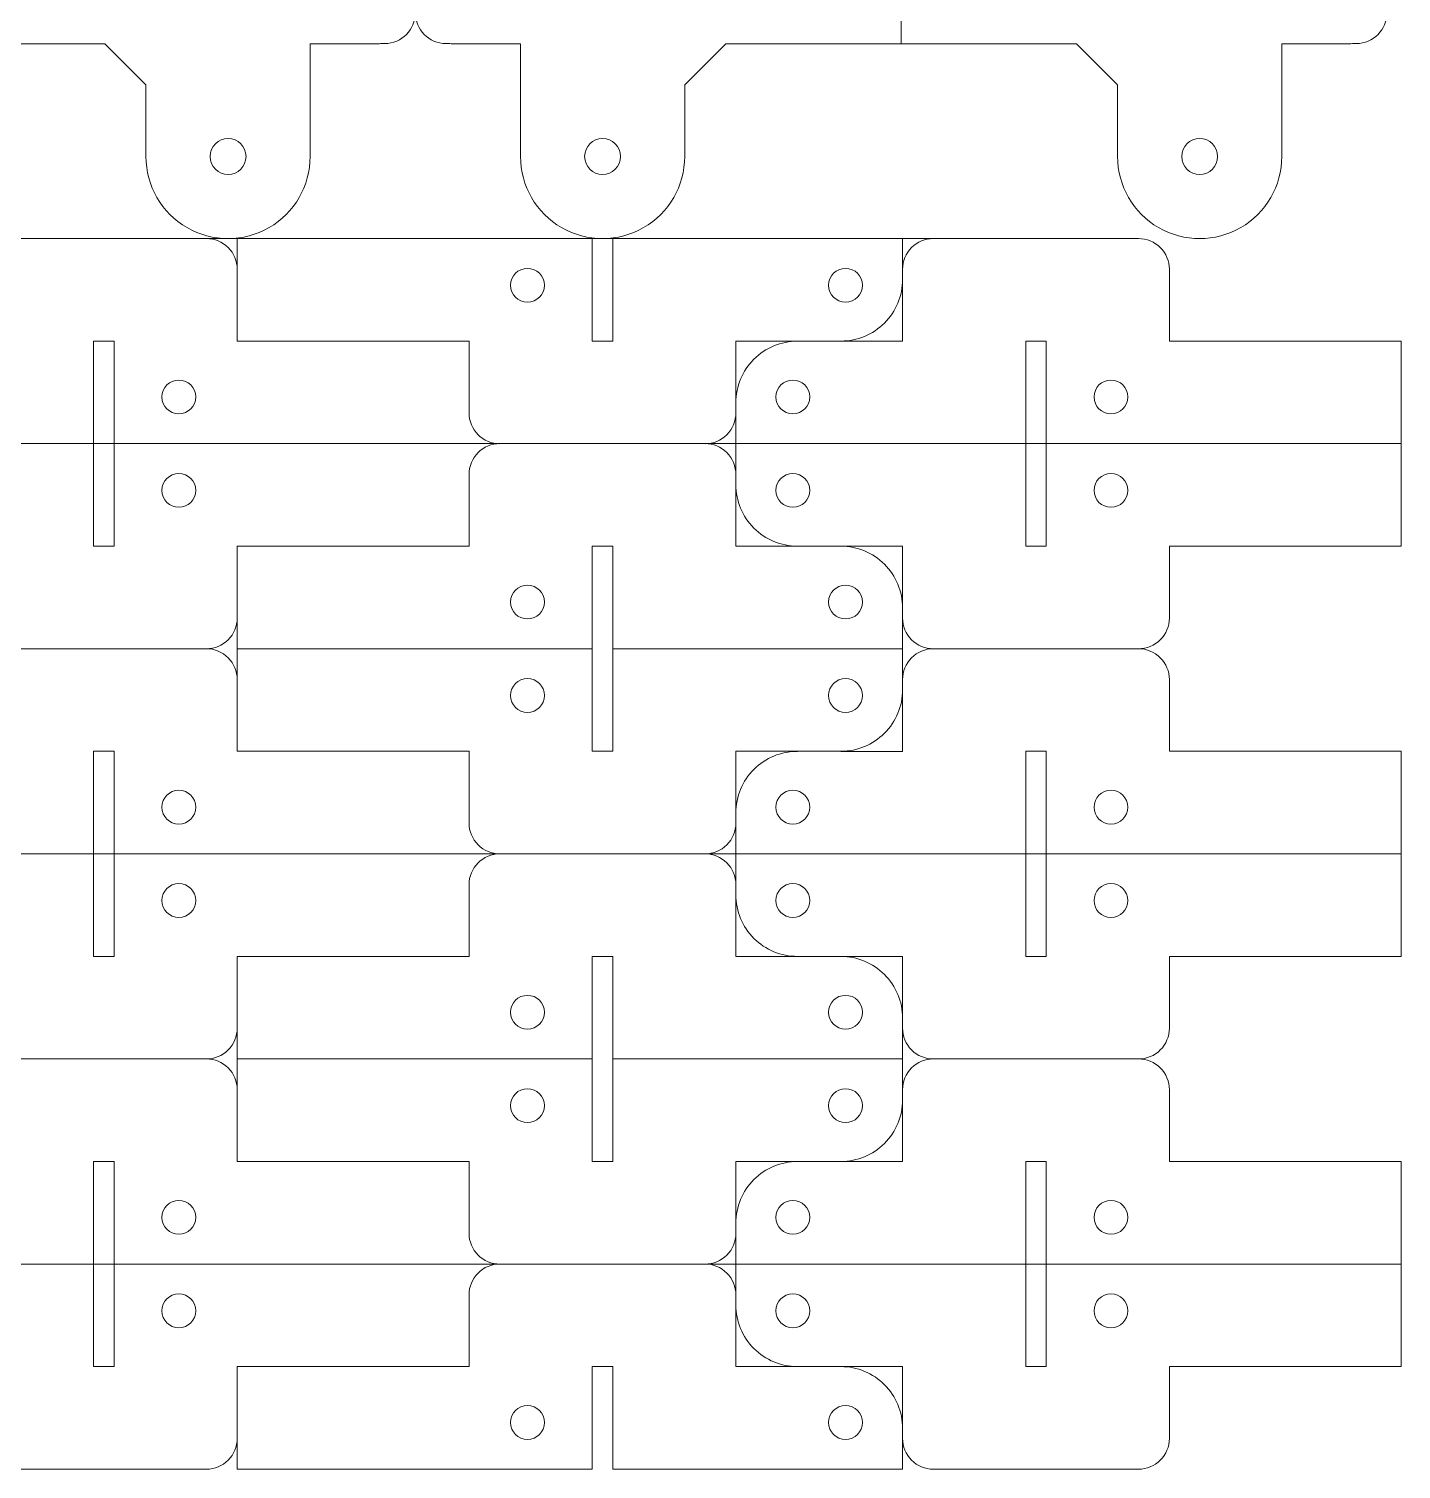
# Model space of a CAD drawing. Header units: millimetres. Extents: x -300 to 287, y -145 to 141.
# Drawn here: x 135.9 to 269.6, y -145 to -4.5 of the extents above; entities that cross this region are included whole.
import ezdxf

# ---------------------------------------------------------------- set-up
doc = ezdxf.new("R2010")
doc.units = ezdxf.units.MM
doc.header["$MEASUREMENT"] = 0
doc.layers.add('Layer 1', color=7, linetype='Continuous')

msp = doc.modelspace()

# ---------------------------------------------------------------- linework, layer by layer
at = {"layer": 'Layer 1', "lineweight": 9}
for points in [[(195.575, 4.0377), (220.9185, 4.0377), (220.9185, -5.9623), (203.825, -5.9623), (199.825, -9.9623), (199.825, -16.9623)], [(126.2315, -5.9623), (143.325, -5.9623), (147.325, -9.9623), (147.325, -16.9623)], [(220.9184, -5.9623), (238.0119, -5.9623), (242.0119, -9.9623), (242.0119, -16.9623)], [(264.7556, -5.9623), (258.0119, -5.9623), (258.0119, -16.9623), (258.0119, -5.9623)], [(-275.382, -41.9623), (-275.382, -34.9623), (-297.9755, -34.9623), (-297.9755, -24.9659), (244.0537, -24.9595)], [(178.809, -41.9623), (178.809, -34.9623), (178.809, -34.9595), (156.2155, -34.9595), (156.2155, -34.9623), (156.2155, -24.9659)], [(190.809, -24.9623), (190.809, -34.9596), (192.809, -34.9596), (192.809, -24.9621)], [(221.0536, -28.9569), (221.0536, -24.9592)], [(247.0537, -27.9595), (247.0537, -34.9595), (269.6472, -34.9595), (269.6472, -54.9613), (247.0537, -54.9613), (247.0537, -61.9613)], [(144.2155, -44.9595), (144.2155, -44.9613), (144.2155, -54.9586), (142.2155, -54.9586), (142.2155, -44.9611), (142.2155, -44.9597), (142.2155, -34.9622), (144.2155, -34.9622), (144.2155, -44.9595)], [(204.809, -41.9623), (204.809, -34.9569), (215.0536, -34.9569)], [(235.0537, -44.9595), (235.0537, -44.9613), (235.0537, -54.9586), (233.0537, -54.9586), (233.0537, -44.9611), (233.0537, -44.9597), (233.0537, -34.9622), (235.0537, -34.9622), (235.0537, -44.9595)], [(-272.382, -44.9585), (269.6472, -44.9585)], [(181.809, -44.9585), (181.809, -44.9623)], [(201.809, -44.9585), (201.809, -44.9623)], [(192.809, -64.9583), (192.809, -74.9558), (190.809, -74.9558), (190.809, -64.9585), (156.2155, -64.9549), (156.2155, -54.9585), (156.2155, -54.9613), (178.809, -54.9613), (178.809, -54.9585), (178.809, -47.9585)], [(215.0536, -54.9639), (204.809, -54.9639), (204.809, -47.9585)], [(190.809, -64.9585), (190.809, -54.9612), (192.809, -54.9612), (192.809, -64.9587), (221.0536, -64.9616), (221.0536, -60.9639)], [(221.0537, -61.9613), (221.0537, -54.9559), (215.0536, -54.9559)], [(133.2155, -64.9613), (153.2155, -64.9613)], [(178.809, -81.9585), (178.809, -74.9585), (178.809, -74.9557), (156.2155, -74.9557), (156.2155, -74.9585), (156.2155, -64.9621)], [(221.0536, -68.9531), (221.0536, -64.9554)], [(244.0537, -64.9613), (224.0537, -64.9613)], [(247.0537, -67.9557), (247.0537, -74.9557), (269.6472, -74.9557), (269.6472, -94.9575), (247.0537, -94.9575), (247.0537, -101.9575)], [(144.2155, -84.9557), (144.2155, -84.9575), (144.2155, -94.9548), (142.2155, -94.9548), (142.2155, -84.9573), (142.2155, -84.9559), (142.2155, -74.9584), (144.2155, -74.9584), (144.2155, -84.9557)], [(204.809, -81.9585), (204.809, -74.9531), (215.0536, -74.9531)], [(235.0537, -84.9557), (235.0537, -84.9575), (235.0537, -94.9548), (233.0537, -94.9548), (233.0537, -84.9573), (233.0537, -84.9559), (233.0537, -74.9584), (235.0537, -74.9584), (235.0537, -84.9557)], [(-272.382, -84.9547), (269.6472, -84.9547)], [(181.809, -84.9547), (181.809, -84.9585)], [(201.809, -84.9547), (201.809, -84.9585)], [(192.809, -104.9545), (192.809, -114.952), (190.809, -114.952), (190.809, -104.9547), (156.2155, -104.9511), (156.2155, -94.9547), (156.2155, -94.9575), (178.809, -94.9575), (178.809, -94.9547), (178.809, -87.9547)], [(215.0536, -94.9601), (204.809, -94.9601), (204.809, -87.9547)], [(190.809, -104.9547), (190.809, -94.9574), (192.809, -94.9574), (192.809, -104.9549), (221.0536, -104.9578), (221.0536, -100.9601)], [(221.0537, -101.9575), (221.0537, -94.9521), (215.0536, -94.9521)], [(133.2155, -104.9575), (153.2155, -104.9575)], [(178.809, -121.9547), (178.809, -114.9547), (178.809, -114.9519), (156.2155, -114.9519), (156.2155, -114.9547), (156.2155, -104.9583)], [(221.0536, -104.9516), (221.0536, -108.9493)], [(244.0537, -104.9575), (224.0537, -104.9575)], [(247.0537, -107.9519), (247.0537, -114.9519), (269.6472, -114.9519), (269.6472, -134.9537), (247.0537, -134.9537), (247.0537, -141.9537)], [(144.2155, -124.9519), (144.2155, -124.9537), (144.2155, -134.951), (142.2155, -134.951), (142.2155, -124.9535), (142.2155, -124.9521), (142.2155, -114.9546), (144.2155, -114.9546), (144.2155, -124.9519)], [(215.0536, -114.9493), (204.809, -114.9493), (204.809, -121.9547)], [(235.0537, -124.9519), (235.0537, -124.9537), (235.0537, -134.951), (233.0537, -134.951), (233.0537, -124.9535), (233.0537, -124.9521), (233.0537, -114.9546), (235.0537, -114.9546), (235.0537, -124.9519)], [(269.6472, -124.9509), (-272.382, -124.9509)], [(181.809, -124.9509), (181.809, -124.9547)], [(201.809, -124.9547), (201.809, -124.9509)], [(221.0536, -140.9563), (221.0536, -144.954), (192.809, -144.9511), (192.809, -134.9536), (190.809, -134.9536), (190.809, -144.9509), (156.2155, -144.9473), (156.2155, -134.9509), (156.2155, -134.9537), (178.809, -134.9537), (178.809, -134.9509), (178.809, -127.9509)], [(204.809, -127.9509), (204.809, -134.9563), (215.0536, -134.9563)], [(221.0537, -141.9537), (221.0537, -134.9483), (215.0536, -134.9483)], [(133.2155, -144.9537), (153.2155, -144.9537)], [(244.0537, -144.9537), (224.0537, -144.9537)]]:
    msp.add_lwpolyline(points, dxfattribs=at)
at = {"layer": 'Layer 1', "color": 240, "lineweight": 9}
for points in [[(170.0687, -5.9623), (163.325, -5.9623), (163.325, -16.9623), (163.325, -5.9623)], [(183.825, -5.9623), (183.825, -16.9623), (183.825, -5.9623), (177.0813, -5.9623)], [(215.0536, -34.9649), (221.0537, -34.9649), (221.0537, -27.9595)], [(204.8091, -47.9585), (204.8091, -44.9582), (204.8091, -44.9626), (204.8091, -41.9623)], [(215.0536, -74.9611), (221.0537, -74.9611), (221.0537, -67.9557)], [(204.8091, -87.9547), (204.8091, -84.9544), (204.8091, -84.9588), (204.8091, -81.9585)], [(215.0536, -114.9573), (221.0537, -114.9573), (221.0537, -107.9519)], [(204.8091, -127.9509), (204.8091, -124.9506), (204.8091, -124.955), (204.8091, -121.9547)]]:
    msp.add_lwpolyline(points, dxfattribs=at)
for points, knots in [([(177.0813, -5.9623), (176.9054, -5.9517), (176.7292, -5.9457), (176.553, -5.9444), (174.9048, -5.9324), (173.575, -4.5928), (173.575, -2.9445), (173.575, -4.5928), (172.2452, -5.9324), (170.597, -5.9444), (170.4208, -5.9457), (170.2446, -5.9517), (170.0687, -5.9623)], [0, 0, 0, 0, 1, 1, 1, 2, 2, 2, 3, 3, 3, 4, 4, 4, 4]), ([(155.325, -15.2123), (154.3585, -15.2123), (153.575, -15.9958), (153.575, -16.9623), (153.575, -17.9288), (154.3585, -18.7123), (155.325, -18.7123), (156.2915, -18.7123), (157.075, -17.9288), (157.075, -16.9623), (157.075, -15.9958), (156.2915, -15.2123), (155.325, -15.2123)], [0, 0, 0, 0, 1, 1, 1, 2, 2, 2, 3, 3, 3, 4, 4, 4, 4]), ([(191.825, -15.2123), (192.7915, -15.2123), (193.575, -15.9958), (193.575, -16.9623), (193.575, -17.9288), (192.7915, -18.7123), (191.825, -18.7123), (190.8585, -18.7123), (190.075, -17.9288), (190.075, -16.9623), (190.075, -15.9958), (190.8585, -15.2123), (191.825, -15.2123)], [0, 0, 0, 0, 1, 1, 1, 2, 2, 2, 3, 3, 3, 4, 4, 4, 4]), ([(250.0119, -15.2123), (249.0454, -15.2123), (248.2619, -15.9958), (248.2619, -16.9623), (248.2619, -17.9288), (249.0454, -18.7123), (250.0119, -18.7123), (250.9784, -18.7123), (251.7619, -17.9288), (251.7619, -16.9623), (251.7619, -15.9958), (250.9784, -15.2123), (250.0119, -15.2123)], [0, 0, 0, 0, 1, 1, 1, 2, 2, 2, 3, 3, 3, 4, 4, 4, 4]), ([(153.2155, -24.9595), (154.0112, -24.9595), (154.7742, -25.2755), (155.3368, -25.8382), (155.8994, -26.4008), (156.2155, -27.1638), (156.2155, -27.9595)], [0, 0, 0, 0, 1, 1, 1, 2, 2, 2, 2]), ([(221.0537, -27.9595), (221.0537, -27.1638), (221.3698, -26.4008), (221.9324, -25.8382), (222.495, -25.2755), (223.2581, -24.9595), (224.0537, -24.9595)], [0, 0, 0, 0, 1, 1, 1, 2, 2, 2, 2]), ([(184.4998, -27.8662), (185.411, -27.8662), (186.1498, -28.6049), (186.1498, -29.5162), (186.1498, -30.4274), (185.411, -31.1662), (184.4998, -31.1662), (183.5885, -31.1662), (182.8498, -30.4274), (182.8498, -29.5162), (182.8498, -28.6049), (183.5885, -27.8662), (184.4998, -27.8662)], [0, 0, 0, 0, 1, 1, 1, 2, 2, 2, 3, 3, 3, 4, 4, 4, 4]), ([(215.4998, -27.8662), (216.411, -27.8662), (217.1498, -28.6049), (217.1498, -29.5162), (217.1498, -30.4274), (216.411, -31.1662), (215.4998, -31.1662), (214.5885, -31.1662), (213.8498, -30.4274), (213.8498, -29.5162), (213.8498, -28.6049), (214.5885, -27.8662), (215.4998, -27.8662)], [0, 0, 0, 0, 1, 1, 1, 2, 2, 2, 3, 3, 3, 4, 4, 4, 4]), ([(204.8091, -40.9649), (204.8091, -39.3736), (205.4412, -37.8474), (206.5664, -36.7222), (207.6917, -35.597), (209.2178, -34.9649), (210.8091, -34.9649)], [0, 0, 0, 0, 1, 1, 1, 2, 2, 2, 2]), ([(150.5247, -42.0556), (149.6135, -42.0556), (148.8747, -41.3169), (148.8747, -40.4056), (148.8747, -39.4944), (149.6135, -38.7556), (150.5247, -38.7556), (151.436, -38.7556), (152.1747, -39.4944), (152.1747, -40.4056), (152.1747, -41.3169), (151.436, -42.0556), (150.5247, -42.0556)], [0, 0, 0, 0, 1, 1, 1, 2, 2, 2, 3, 3, 3, 4, 4, 4, 4]), ([(210.3629, -42.0556), (209.4517, -42.0556), (208.7129, -41.3169), (208.7129, -40.4056), (208.7129, -39.4944), (209.4517, -38.7556), (210.3629, -38.7556), (211.2742, -38.7556), (212.0129, -39.4944), (212.0129, -40.4056), (212.0129, -41.3169), (211.2742, -42.0556), (210.3629, -42.0556)], [0, 0, 0, 0, 1, 1, 1, 2, 2, 2, 3, 3, 3, 4, 4, 4, 4]), ([(241.3629, -42.0556), (240.4517, -42.0556), (239.7129, -41.3169), (239.7129, -40.4056), (239.7129, -39.4944), (240.4517, -38.7556), (241.3629, -38.7556), (242.2742, -38.7556), (243.0129, -39.4944), (243.0129, -40.4056), (243.0129, -41.3169), (242.2742, -42.0556), (241.3629, -42.0556)], [0, 0, 0, 0, 1, 1, 1, 2, 2, 2, 3, 3, 3, 4, 4, 4, 4]), ([(150.5247, -47.8652), (149.6135, -47.8652), (148.8747, -48.6039), (148.8747, -49.5152), (148.8747, -50.4264), (149.6135, -51.1652), (150.5247, -51.1652), (151.436, -51.1652), (152.1747, -50.4264), (152.1747, -49.5152), (152.1747, -48.6039), (151.436, -47.8652), (150.5247, -47.8652)], [0, 0, 0, 0, 1, 1, 1, 2, 2, 2, 3, 3, 3, 4, 4, 4, 4]), ([(204.8091, -48.9559), (204.8091, -50.5472), (205.4412, -52.0734), (206.5664, -53.1986), (207.6917, -54.3238), (209.2178, -54.9559), (210.8091, -54.9559)], [0, 0, 0, 0, 1, 1, 1, 2, 2, 2, 2]), ([(210.3629, -47.8652), (209.4517, -47.8652), (208.7129, -48.6039), (208.7129, -49.5152), (208.7129, -50.4264), (209.4517, -51.1652), (210.3629, -51.1652), (211.2742, -51.1652), (212.0129, -50.4264), (212.0129, -49.5152), (212.0129, -48.6039), (211.2742, -47.8652), (210.3629, -47.8652)], [0, 0, 0, 0, 1, 1, 1, 2, 2, 2, 3, 3, 3, 4, 4, 4, 4]), ([(241.3629, -47.8652), (240.4517, -47.8652), (239.7129, -48.6039), (239.7129, -49.5152), (239.7129, -50.4264), (240.4517, -51.1652), (241.3629, -51.1652), (242.2742, -51.1652), (243.0129, -50.4264), (243.0129, -49.5152), (243.0129, -48.6039), (242.2742, -47.8652), (241.3629, -47.8652)], [0, 0, 0, 0, 1, 1, 1, 2, 2, 2, 3, 3, 3, 4, 4, 4, 4]), ([(184.4998, -62.0546), (185.411, -62.0546), (186.1498, -61.3159), (186.1498, -60.4046), (186.1498, -59.4934), (185.411, -58.7546), (184.4998, -58.7546), (183.5885, -58.7546), (182.8498, -59.4934), (182.8498, -60.4046), (182.8498, -61.3159), (183.5885, -62.0546), (184.4998, -62.0546)], [0, 0, 0, 0, 1, 1, 1, 2, 2, 2, 3, 3, 3, 4, 4, 4, 4]), ([(215.4998, -62.0546), (216.411, -62.0546), (217.1498, -61.3159), (217.1498, -60.4046), (217.1498, -59.4934), (216.411, -58.7546), (215.4998, -58.7546), (214.5885, -58.7546), (213.8498, -59.4934), (213.8498, -60.4046), (213.8498, -61.3159), (214.5885, -62.0546), (215.4998, -62.0546)], [0, 0, 0, 0, 1, 1, 1, 2, 2, 2, 3, 3, 3, 4, 4, 4, 4]), ([(153.2155, -64.9557), (154.0112, -64.9557), (154.7742, -65.2717), (155.3368, -65.8344), (155.8994, -66.397), (156.2155, -67.16), (156.2155, -67.9557)], [0, 0, 0, 0, 1, 1, 1, 2, 2, 2, 2]), ([(221.0537, -67.9557), (221.0537, -67.16), (221.3698, -66.397), (221.9324, -65.8344), (222.495, -65.2717), (223.2581, -64.9557), (224.0537, -64.9557)], [0, 0, 0, 0, 1, 1, 1, 2, 2, 2, 2]), ([(184.4998, -67.8624), (185.411, -67.8624), (186.1498, -68.6011), (186.1498, -69.5124), (186.1498, -70.4236), (185.411, -71.1624), (184.4998, -71.1624), (183.5885, -71.1624), (182.8498, -70.4236), (182.8498, -69.5124), (182.8498, -68.6011), (183.5885, -67.8624), (184.4998, -67.8624)], [0, 0, 0, 0, 1, 1, 1, 2, 2, 2, 3, 3, 3, 4, 4, 4, 4]), ([(215.4998, -67.8624), (216.411, -67.8624), (217.1498, -68.6011), (217.1498, -69.5124), (217.1498, -70.4236), (216.411, -71.1624), (215.4998, -71.1624), (214.5885, -71.1624), (213.8498, -70.4236), (213.8498, -69.5124), (213.8498, -68.6011), (214.5885, -67.8624), (215.4998, -67.8624)], [0, 0, 0, 0, 1, 1, 1, 2, 2, 2, 3, 3, 3, 4, 4, 4, 4]), ([(204.8091, -80.9611), (204.8091, -79.3698), (205.4412, -77.8436), (206.5664, -76.7184), (207.6917, -75.5932), (209.2178, -74.9611), (210.8091, -74.9611)], [0, 0, 0, 0, 1, 1, 1, 2, 2, 2, 2]), ([(150.5247, -82.0518), (149.6135, -82.0518), (148.8747, -81.3131), (148.8747, -80.4018), (148.8747, -79.4906), (149.6135, -78.7518), (150.5247, -78.7518), (151.436, -78.7518), (152.1747, -79.4906), (152.1747, -80.4018), (152.1747, -81.3131), (151.436, -82.0518), (150.5247, -82.0518)], [0, 0, 0, 0, 1, 1, 1, 2, 2, 2, 3, 3, 3, 4, 4, 4, 4]), ([(210.3629, -82.0518), (209.4517, -82.0518), (208.7129, -81.3131), (208.7129, -80.4018), (208.7129, -79.4906), (209.4517, -78.7518), (210.3629, -78.7518), (211.2742, -78.7518), (212.0129, -79.4906), (212.0129, -80.4018), (212.0129, -81.3131), (211.2742, -82.0518), (210.3629, -82.0518)], [0, 0, 0, 0, 1, 1, 1, 2, 2, 2, 3, 3, 3, 4, 4, 4, 4]), ([(241.3629, -82.0518), (240.4517, -82.0518), (239.7129, -81.3131), (239.7129, -80.4018), (239.7129, -79.4906), (240.4517, -78.7518), (241.3629, -78.7518), (242.2742, -78.7518), (243.0129, -79.4906), (243.0129, -80.4018), (243.0129, -81.3131), (242.2742, -82.0518), (241.3629, -82.0518)], [0, 0, 0, 0, 1, 1, 1, 2, 2, 2, 3, 3, 3, 4, 4, 4, 4]), ([(150.5247, -87.8614), (149.6135, -87.8614), (148.8747, -88.6001), (148.8747, -89.5114), (148.8747, -90.4226), (149.6135, -91.1614), (150.5247, -91.1614), (151.436, -91.1614), (152.1747, -90.4226), (152.1747, -89.5114), (152.1747, -88.6001), (151.436, -87.8614), (150.5247, -87.8614)], [0, 0, 0, 0, 1, 1, 1, 2, 2, 2, 3, 3, 3, 4, 4, 4, 4]), ([(210.3629, -87.8614), (209.4517, -87.8614), (208.7129, -88.6001), (208.7129, -89.5114), (208.7129, -90.4226), (209.4517, -91.1614), (210.3629, -91.1614), (211.2742, -91.1614), (212.0129, -90.4226), (212.0129, -89.5114), (212.0129, -88.6001), (211.2742, -87.8614), (210.3629, -87.8614)], [0, 0, 0, 0, 1, 1, 1, 2, 2, 2, 3, 3, 3, 4, 4, 4, 4]), ([(241.3629, -87.8614), (240.4517, -87.8614), (239.7129, -88.6001), (239.7129, -89.5114), (239.7129, -90.4226), (240.4517, -91.1614), (241.3629, -91.1614), (242.2742, -91.1614), (243.0129, -90.4226), (243.0129, -89.5114), (243.0129, -88.6001), (242.2742, -87.8614), (241.3629, -87.8614)], [0, 0, 0, 0, 1, 1, 1, 2, 2, 2, 3, 3, 3, 4, 4, 4, 4]), ([(204.8091, -88.9521), (204.8091, -90.5434), (205.4412, -92.0696), (206.5664, -93.1948), (207.6917, -94.32), (209.2178, -94.9521), (210.8091, -94.9521)], [0, 0, 0, 0, 1, 1, 1, 2, 2, 2, 2]), ([(184.4998, -102.0508), (185.411, -102.0508), (186.1498, -101.3121), (186.1498, -100.4008), (186.1498, -99.4896), (185.411, -98.7508), (184.4998, -98.7508), (183.5885, -98.7508), (182.8498, -99.4896), (182.8498, -100.4008), (182.8498, -101.3121), (183.5885, -102.0508), (184.4998, -102.0508)], [0, 0, 0, 0, 1, 1, 1, 2, 2, 2, 3, 3, 3, 4, 4, 4, 4]), ([(215.4998, -102.0508), (216.411, -102.0508), (217.1498, -101.3121), (217.1498, -100.4008), (217.1498, -99.4896), (216.411, -98.7508), (215.4998, -98.7508), (214.5885, -98.7508), (213.8498, -99.4896), (213.8498, -100.4008), (213.8498, -101.3121), (214.5885, -102.0508), (215.4998, -102.0508)], [0, 0, 0, 0, 1, 1, 1, 2, 2, 2, 3, 3, 3, 4, 4, 4, 4]), ([(153.2155, -104.9519), (154.0112, -104.9519), (154.7742, -105.2679), (155.3368, -105.8306), (155.8994, -106.3932), (156.2155, -107.1562), (156.2155, -107.9519)], [0, 0, 0, 0, 1, 1, 1, 2, 2, 2, 2]), ([(221.0537, -107.9519), (221.0537, -107.1562), (221.3698, -106.3932), (221.9324, -105.8306), (222.495, -105.2679), (223.2581, -104.9519), (224.0537, -104.9519)], [0, 0, 0, 0, 1, 1, 1, 2, 2, 2, 2]), ([(184.4998, -107.8586), (185.411, -107.8586), (186.1498, -108.5973), (186.1498, -109.5086), (186.1498, -110.4198), (185.411, -111.1586), (184.4998, -111.1586), (183.5885, -111.1586), (182.8498, -110.4198), (182.8498, -109.5086), (182.8498, -108.5973), (183.5885, -107.8586), (184.4998, -107.8586)], [0, 0, 0, 0, 1, 1, 1, 2, 2, 2, 3, 3, 3, 4, 4, 4, 4]), ([(215.4998, -107.8586), (216.411, -107.8586), (217.1498, -108.5973), (217.1498, -109.5086), (217.1498, -110.4198), (216.411, -111.1586), (215.4998, -111.1586), (214.5885, -111.1586), (213.8498, -110.4198), (213.8498, -109.5086), (213.8498, -108.5973), (214.5885, -107.8586), (215.4998, -107.8586)], [0, 0, 0, 0, 1, 1, 1, 2, 2, 2, 3, 3, 3, 4, 4, 4, 4]), ([(204.8091, -120.9573), (204.8091, -119.366), (205.4412, -117.8398), (206.5664, -116.7146), (207.6917, -115.5894), (209.2178, -114.9573), (210.8091, -114.9573)], [0, 0, 0, 0, 1, 1, 1, 2, 2, 2, 2]), ([(150.5247, -122.048), (149.6135, -122.048), (148.8747, -121.3093), (148.8747, -120.398), (148.8747, -119.4868), (149.6135, -118.748), (150.5247, -118.748), (151.436, -118.748), (152.1747, -119.4868), (152.1747, -120.398), (152.1747, -121.3093), (151.436, -122.048), (150.5247, -122.048)], [0, 0, 0, 0, 1, 1, 1, 2, 2, 2, 3, 3, 3, 4, 4, 4, 4]), ([(210.3629, -122.048), (209.4517, -122.048), (208.7129, -121.3093), (208.7129, -120.398), (208.7129, -119.4868), (209.4517, -118.748), (210.3629, -118.748), (211.2742, -118.748), (212.0129, -119.4868), (212.0129, -120.398), (212.0129, -121.3093), (211.2742, -122.048), (210.3629, -122.048)], [0, 0, 0, 0, 1, 1, 1, 2, 2, 2, 3, 3, 3, 4, 4, 4, 4]), ([(241.3629, -122.048), (240.4517, -122.048), (239.7129, -121.3093), (239.7129, -120.398), (239.7129, -119.4868), (240.4517, -118.748), (241.3629, -118.748), (242.2742, -118.748), (243.0129, -119.4868), (243.0129, -120.398), (243.0129, -121.3093), (242.2742, -122.048), (241.3629, -122.048)], [0, 0, 0, 0, 1, 1, 1, 2, 2, 2, 3, 3, 3, 4, 4, 4, 4]), ([(150.5247, -127.8576), (149.6135, -127.8576), (148.8747, -128.5963), (148.8747, -129.5076), (148.8747, -130.4188), (149.6135, -131.1576), (150.5247, -131.1576), (151.436, -131.1576), (152.1747, -130.4188), (152.1747, -129.5076), (152.1747, -128.5963), (151.436, -127.8576), (150.5247, -127.8576)], [0, 0, 0, 0, 1, 1, 1, 2, 2, 2, 3, 3, 3, 4, 4, 4, 4]), ([(204.8091, -128.9483), (204.8091, -130.5396), (205.4412, -132.0658), (206.5664, -133.191), (207.6917, -134.3162), (209.2178, -134.9483), (210.8091, -134.9483)], [0, 0, 0, 0, 1, 1, 1, 2, 2, 2, 2]), ([(210.3629, -127.8576), (209.4517, -127.8576), (208.7129, -128.5963), (208.7129, -129.5076), (208.7129, -130.4188), (209.4517, -131.1576), (210.3629, -131.1576), (211.2742, -131.1576), (212.0129, -130.4188), (212.0129, -129.5076), (212.0129, -128.5963), (211.2742, -127.8576), (210.3629, -127.8576)], [0, 0, 0, 0, 1, 1, 1, 2, 2, 2, 3, 3, 3, 4, 4, 4, 4]), ([(241.3629, -127.8576), (240.4517, -127.8576), (239.7129, -128.5963), (239.7129, -129.5076), (239.7129, -130.4188), (240.4517, -131.1576), (241.3629, -131.1576), (242.2742, -131.1576), (243.0129, -130.4188), (243.0129, -129.5076), (243.0129, -128.5963), (242.2742, -127.8576), (241.3629, -127.8576)], [0, 0, 0, 0, 1, 1, 1, 2, 2, 2, 3, 3, 3, 4, 4, 4, 4]), ([(184.4998, -142.047), (185.411, -142.047), (186.1498, -141.3083), (186.1498, -140.397), (186.1498, -139.4858), (185.411, -138.747), (184.4998, -138.747), (183.5885, -138.747), (182.8498, -139.4858), (182.8498, -140.397), (182.8498, -141.3083), (183.5885, -142.047), (184.4998, -142.047)], [0, 0, 0, 0, 1, 1, 1, 2, 2, 2, 3, 3, 3, 4, 4, 4, 4]), ([(215.4998, -142.047), (216.411, -142.047), (217.1498, -141.3083), (217.1498, -140.397), (217.1498, -139.4858), (216.411, -138.747), (215.4998, -138.747), (214.5885, -138.747), (213.8498, -139.4858), (213.8498, -140.397), (213.8498, -141.3083), (214.5885, -142.047), (215.4998, -142.047)], [0, 0, 0, 0, 1, 1, 1, 2, 2, 2, 3, 3, 3, 4, 4, 4, 4])]:
    msp.add_open_spline(points, degree=3, knots=knots, dxfattribs=at)
at = {"layer": 'Layer 1', "lineweight": 9}
for points, knots in [([(268.2619, -2.9445), (268.2619, -4.5928), (266.9321, -5.9324), (265.2839, -5.9444), (265.1077, -5.9457), (264.9315, -5.9517), (264.7556, -5.9623)], [0, 0, 0, 0, 1, 1, 1, 2, 2, 2, 2]), ([(147.325, -16.9623), (147.325, -19.8204), (148.8498, -22.4614), (151.325, -23.8905), (153.8002, -25.3195), (156.8498, -25.3195), (159.325, -23.8905), (161.8002, -22.4614), (163.325, -19.8204), (163.325, -16.9623)], [0, 0, 0, 0, 1, 1, 1, 2, 2, 2, 3, 3, 3, 3]), ([(199.825, -16.9623), (199.825, -19.8204), (198.3002, -22.4614), (195.825, -23.8905), (193.3498, -25.3195), (190.3002, -25.3195), (187.825, -23.8905), (185.3498, -22.4614), (183.825, -19.8204), (183.825, -16.9623)], [0, 0, 0, 0, 1, 1, 1, 2, 2, 2, 3, 3, 3, 3]), ([(242.0119, -16.9623), (242.0119, -19.8204), (243.5367, -22.4614), (246.0119, -23.8905), (248.4871, -25.3195), (251.5367, -25.3195), (254.0119, -23.8905), (256.4871, -22.4614), (258.0119, -19.8204), (258.0119, -16.9623)], [0, 0, 0, 0, 1, 1, 1, 2, 2, 2, 3, 3, 3, 3]), ([(244.0537, -24.9595), (244.8494, -24.9595), (245.6124, -25.2755), (246.175, -25.8382), (246.7376, -26.4008), (247.0537, -27.1638), (247.0537, -27.9595)], [0, 0, 0, 0, 1, 1, 1, 2, 2, 2, 2]), ([(215.0536, -34.9569), (216.6449, -34.9569), (218.171, -34.3248), (219.2963, -33.1996), (220.4215, -32.0744), (221.0536, -30.5482), (221.0536, -28.9569)], [0, 0, 0, 0, 1, 1, 1, 2, 2, 2, 2]), ([(181.809, -44.9623), (181.0133, -44.9623), (180.2503, -44.6463), (179.6877, -44.0836), (179.1251, -43.521), (178.809, -42.758), (178.809, -41.9623)], [0, 0, 0, 0, 1, 1, 1, 2, 2, 2, 2]), ([(201.809, -44.9623), (202.6046, -44.9623), (203.3677, -44.6463), (203.9303, -44.0836), (204.4929, -43.521), (204.809, -42.758), (204.809, -41.9623)], [0, 0, 0, 0, 1, 1, 1, 2, 2, 2, 2]), ([(178.809, -47.9585), (178.809, -47.1628), (179.1251, -46.3998), (179.6877, -45.8372), (180.2503, -45.2745), (181.0133, -44.9585), (181.809, -44.9585)], [0, 0, 0, 0, 1, 1, 1, 2, 2, 2, 2]), ([(204.809, -47.9585), (204.809, -47.1628), (204.4929, -46.3998), (203.9303, -45.8372), (203.3677, -45.2745), (202.6046, -44.9585), (201.809, -44.9585)], [0, 0, 0, 0, 1, 1, 1, 2, 2, 2, 2]), ([(221.0536, -60.9639), (221.0536, -59.3726), (220.4215, -57.8464), (219.2963, -56.7212), (218.171, -55.596), (216.6449, -54.9639), (215.0536, -54.9639)], [0, 0, 0, 0, 1, 1, 1, 2, 2, 2, 2]), ([(153.2155, -64.9613), (154.0112, -64.9613), (154.7742, -64.6453), (155.3368, -64.0826), (155.8994, -63.52), (156.2155, -62.757), (156.2155, -61.9613)], [0, 0, 0, 0, 1, 1, 1, 2, 2, 2, 2]), ([(224.0537, -64.9613), (223.2581, -64.9613), (222.495, -64.6453), (221.9324, -64.0826), (221.3698, -63.52), (221.0537, -62.757), (221.0537, -61.9613)], [0, 0, 0, 0, 1, 1, 1, 2, 2, 2, 2]), ([(247.0537, -61.9613), (247.0537, -62.757), (246.7376, -63.52), (246.175, -64.0826), (245.6124, -64.6453), (244.8494, -64.9613), (244.0537, -64.9613)], [0, 0, 0, 0, 1, 1, 1, 2, 2, 2, 2]), ([(244.0537, -64.9557), (244.8494, -64.9557), (245.6124, -65.2717), (246.175, -65.8344), (246.7376, -66.397), (247.0537, -67.16), (247.0537, -67.9557)], [0, 0, 0, 0, 1, 1, 1, 2, 2, 2, 2]), ([(215.0536, -74.9531), (216.6449, -74.9531), (218.171, -74.321), (219.2963, -73.1958), (220.4215, -72.0706), (221.0536, -70.5444), (221.0536, -68.9531)], [0, 0, 0, 0, 1, 1, 1, 2, 2, 2, 2]), ([(181.809, -84.9585), (181.0133, -84.9585), (180.2503, -84.6425), (179.6877, -84.0798), (179.1251, -83.5172), (178.809, -82.7542), (178.809, -81.9585)], [0, 0, 0, 0, 1, 1, 1, 2, 2, 2, 2]), ([(201.809, -84.9585), (202.6046, -84.9585), (203.3677, -84.6425), (203.9303, -84.0798), (204.4929, -83.5172), (204.809, -82.7542), (204.809, -81.9585)], [0, 0, 0, 0, 1, 1, 1, 2, 2, 2, 2]), ([(178.809, -87.9547), (178.809, -87.159), (179.1251, -86.396), (179.6877, -85.8334), (180.2503, -85.2707), (181.0133, -84.9547), (181.809, -84.9547)], [0, 0, 0, 0, 1, 1, 1, 2, 2, 2, 2]), ([(204.809, -87.9547), (204.809, -87.159), (204.4929, -86.396), (203.9303, -85.8334), (203.3677, -85.2707), (202.6046, -84.9547), (201.809, -84.9547)], [0, 0, 0, 0, 1, 1, 1, 2, 2, 2, 2]), ([(221.0536, -100.9601), (221.0536, -99.3688), (220.4215, -97.8426), (219.2963, -96.7174), (218.171, -95.5922), (216.6449, -94.9601), (215.0536, -94.9601)], [0, 0, 0, 0, 1, 1, 1, 2, 2, 2, 2]), ([(153.2155, -104.9575), (154.0112, -104.9575), (154.7742, -104.6415), (155.3368, -104.0788), (155.8994, -103.5162), (156.2155, -102.7532), (156.2155, -101.9575)], [0, 0, 0, 0, 1, 1, 1, 2, 2, 2, 2]), ([(224.0537, -104.9575), (223.2581, -104.9575), (222.495, -104.6415), (221.9324, -104.0788), (221.3698, -103.5162), (221.0537, -102.7532), (221.0537, -101.9575)], [0, 0, 0, 0, 1, 1, 1, 2, 2, 2, 2]), ([(247.0537, -101.9575), (247.0537, -102.7532), (246.7376, -103.5162), (246.175, -104.0788), (245.6124, -104.6415), (244.8494, -104.9575), (244.0537, -104.9575)], [0, 0, 0, 0, 1, 1, 1, 2, 2, 2, 2]), ([(244.0537, -104.9519), (244.8494, -104.9519), (245.6124, -105.2679), (246.175, -105.8306), (246.7376, -106.3932), (247.0537, -107.1562), (247.0537, -107.9519)], [0, 0, 0, 0, 1, 1, 1, 2, 2, 2, 2]), ([(221.0536, -108.9493), (221.0536, -110.5406), (220.4215, -112.0668), (219.2963, -113.192), (218.171, -114.3172), (216.6449, -114.9493), (215.0536, -114.9493)], [0, 0, 0, 0, 1, 1, 1, 2, 2, 2, 2]), ([(181.809, -124.9547), (181.0133, -124.9547), (180.2503, -124.6387), (179.6877, -124.076), (179.1251, -123.5134), (178.809, -122.7504), (178.809, -121.9547)], [0, 0, 0, 0, 1, 1, 1, 2, 2, 2, 2]), ([(204.809, -121.9547), (204.809, -122.7504), (204.4929, -123.5134), (203.9303, -124.076), (203.3677, -124.6387), (202.6046, -124.9547), (201.809, -124.9547)], [0, 0, 0, 0, 1, 1, 1, 2, 2, 2, 2]), ([(178.809, -127.9509), (178.809, -127.1552), (179.1251, -126.3922), (179.6877, -125.8296), (180.2503, -125.2669), (181.0133, -124.9509), (181.809, -124.9509)], [0, 0, 0, 0, 1, 1, 1, 2, 2, 2, 2]), ([(201.809, -124.9509), (202.6046, -124.9509), (203.3677, -125.2669), (203.9303, -125.8296), (204.4929, -126.3922), (204.809, -127.1552), (204.809, -127.9509)], [0, 0, 0, 0, 1, 1, 1, 2, 2, 2, 2]), ([(215.0536, -134.9563), (216.6449, -134.9563), (218.171, -135.5884), (219.2963, -136.7136), (220.4215, -137.8388), (221.0536, -139.365), (221.0536, -140.9563)], [0, 0, 0, 0, 1, 1, 1, 2, 2, 2, 2]), ([(153.2155, -144.9537), (154.0112, -144.9537), (154.7742, -144.6377), (155.3368, -144.075), (155.8994, -143.5124), (156.2155, -142.7494), (156.2155, -141.9537)], [0, 0, 0, 0, 1, 1, 1, 2, 2, 2, 2]), ([(224.0537, -144.9537), (223.2581, -144.9537), (222.495, -144.6377), (221.9324, -144.075), (221.3698, -143.5124), (221.0537, -142.7494), (221.0537, -141.9537)], [0, 0, 0, 0, 1, 1, 1, 2, 2, 2, 2]), ([(247.0537, -141.9537), (247.0537, -142.7494), (246.7376, -143.5124), (246.175, -144.075), (245.6124, -144.6377), (244.8494, -144.9537), (244.0537, -144.9537)], [0, 0, 0, 0, 1, 1, 1, 2, 2, 2, 2])]:
    msp.add_open_spline(points, degree=3, knots=knots, dxfattribs=at)

doc.saveas('drawing.dxf')
